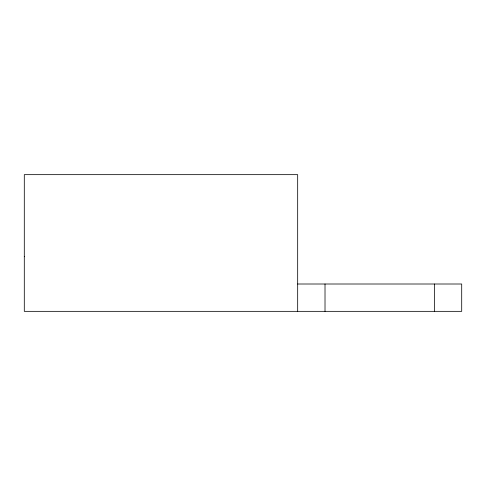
<?xml version="1.0" encoding="UTF-8"?>
<svg xmlns="http://www.w3.org/2000/svg" width="486" height="486" viewBox="0 0 486 486"><rect width="100%" height="100%" fill="white"/><g stroke="black" fill="none" stroke-linecap="round" stroke-linejoin="round"><path stroke-width="0.73" d="M24.3 256.669L24.634 256.669M297.675 284.006L461.7 284.006L461.7 311.344L24.3 311.344L24.3 174.656L297.675 174.656L297.675 311.344M434.363 284.006L434.363 311.344M325.013 284.006L325.013 311.344"/></g></svg>
